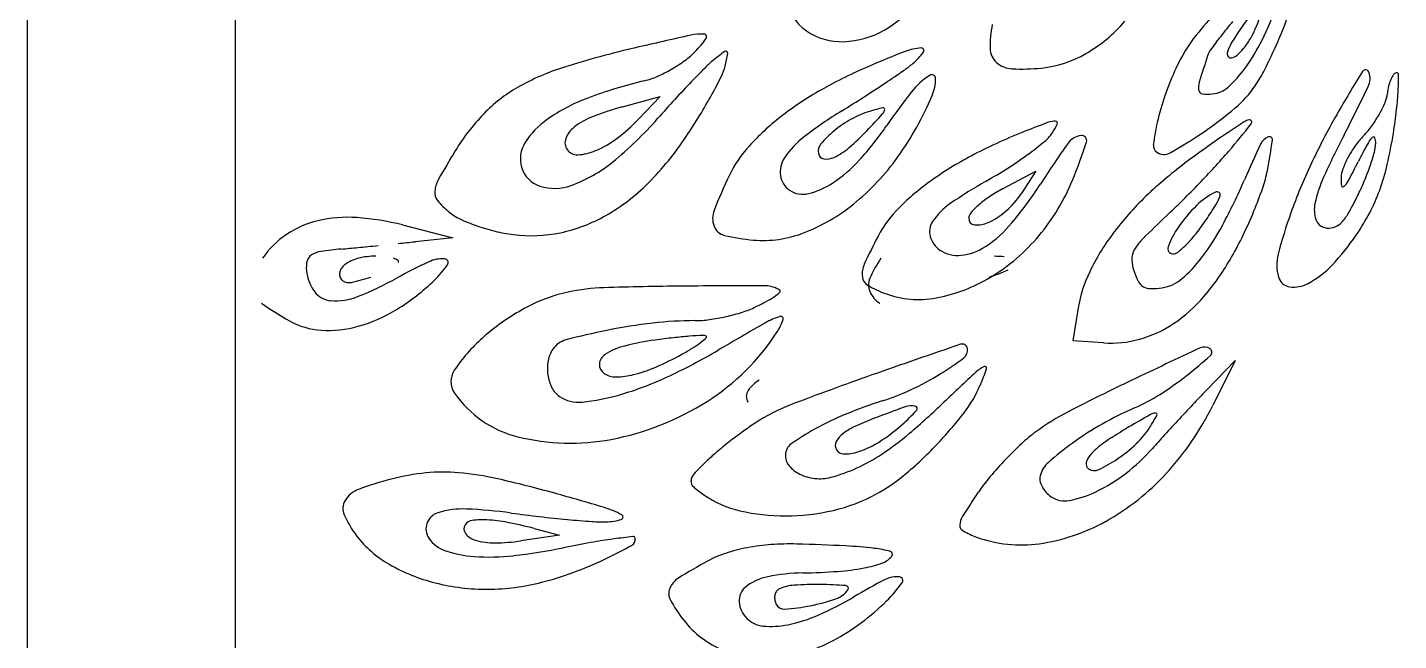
# Model space of a CAD drawing. Header units: millimetres. Extents: x 56222 to 3066687, y -650199 to -121287.
# Drawn here: x 141910.01 to 141916.6, y -185271.6 to -185268.66 of the extents above; entities that cross this region are included whole.
import ezdxf

# ---------------------------------------------------------------- set-up
doc = ezdxf.new("R2010")
doc.units = ezdxf.units.MM
doc.header["$MEASUREMENT"] = 0
doc.layers.add('$TD_AUDIT_GENERATED_(A0BDF17)', color=32, linetype='Continuous', lineweight=30)
doc.layers.add('FURNITURE', color=32, linetype='Continuous', lineweight=9)

msp = doc.modelspace()

# ---------------------------------------------------------------- linework, layer by layer
at = {"layer": '$TD_AUDIT_GENERATED_(A0BDF17)', "linetype": 'Continuous', "lineweight": 25, "ltscale": 2}
for p, q in [((141912.8698, -185269.0404, 0.5173), (141913.0509, -185268.9917, 0.5173)), ((141913.0509, -185268.9917, 0.5173), (141912.9465, -185269.1001, 0.5173)), ((141914.6967, -185269.4349, 0.5173), (141914.8568, -185269.3501, 0.5173)), ((141914.8568, -185269.3501, 0.5173), (141914.7854, -185269.4583, 0.5173)), ((141911.8129, -185269.6079, 0.5173), (141912.0534, -185269.6691, 0.5173)), ((141912.0534, -185269.6691, 0.5173), (141911.8732, -185269.6886, 0.5173)), ((141915.0362, -185270.164, 0.5173), (141915.0608, -185270.0067, 0.5173)), ((141915.1824, -185270.1743, 0.5173), (141915.0362, -185270.164, 0.5173)), ((141915.6797, -185270.3981, 0.5173), (141915.8146, -185270.2592, 0.5173)), ((141915.8146, -185270.2592, 0.5173), (141915.7068, -185270.4758, 0.5173)), ((141912.5675, -185271.0979, 0.5173), (141912.3812, -185271.1254, 0.5173)), ((141912.4447, -185271.0661, 0.5173), (141912.5675, -185271.0979, 0.5173))]:
    msp.add_line(p, q, dxfattribs=at)
for centre, radius, start, end in [((141919.068, -185271.4783, 0.5173), 4.4243, 137.21494, 141.04126), ((141913.8746, -185268.4979, 0.5173), 0.2147, 182.8958, 235.73015), ((141913.8281, -185268.1558, 0.5173), 0.5968, 300.39105, 323.45782), ((141921.1669, -185272.3005, 0.5173), 6.4483, 144.4514, 145.73023), ((141912.437, -185267.1955, 0.5173), 3.7728, 337.04017, 338.92584), ((141914.3774, -185267.9492, 0.5173), 1.746, 333.79721, 339.86365), ((141914.2258, -185267.9269, 0.5173), 1.9641, 338.10953, 341.40358), ((141913.9235, -185268.4263, 0.5173), 0.3015, 235.73024, 271.93871), ((141913.9196, -185268.3118, 0.5173), 0.416, 271.93879, 300.39102), ((141915.1459, -185268.7468, 0.5173), 0.5092, 168.40667, 181.62023), ((141914.7247, -185268.1446, 0.5173), 0.7407, 300.15806, 319.1058), ((141917.5265, -185270.0852, 0.5173), 2.2558, 139.85382, 142.22876), ((141916.9676, -185269.4392, 0.5173), 1.3668, 145.73018, 149.00796), ((141915.5322, -185268.5067, 0.5173), 0.4113, 329.32418, 337.04015), ((141913.6643, -185267.7013, 0.5173), 2.5693, 335.41631, 338.10955), ((141920.6979, -185302.3484, 0.5173), 34.4775, 102.56319, 103.01697), ((141913.2485, -185268.921, 0.5173), 0.2301, 86.65574, 102.56318), ((141912.8644, -185268.426, 0.5173), 0.4976, 315.68096, 324.96375), ((141913.2612, -185268.7043, 0.5173), 0.013, 324.9639, 86.65586), ((141916.1938, -185269.1543, 0.5173), 0.7281, 141.04122, 155.5689), ((141917.5327, -185270.09, 0.5173), 2.2636, 142.22883, 144.20297), ((141915.9542, -185268.8304, 0.5173), 0.1846, 149.00788, 163.35248), ((141915.5843, -185268.5377, 0.5173), 0.3507, 320.62805, 329.32413), ((141915.1222, -185268.3157, 0.5173), 0.9159, 323.96562, 333.79727), ((141913.9846, -185273.309, 0.5173), 4.6722, 103.01702, 107.35814), ((141912.932, -185268.492, 0.5173), 0.4032, 306.18263, 315.68096), ((141914.9111, -185270.853, 0.5173), 2.5929, 126.73656, 128.0901), ((141913.3661, -185268.783, 0.5173), 0.00981, 57.39709, 126.73676), ((141910.8107, -185268.2596, 0.5173), 2.6183, 347.07953, 348.42344), ((141913.3661, -185268.783, 0.5173), 0.00988, 348.42334, 57.39695), ((141916.2951, -185274.0854, 0.5173), 5.6988, 111.26437, 113.12347), ((141914.3203, -185269.0108, 0.5173), 0.2534, 93.4472, 111.26436), ((141914.0706, -185268.6004, 0.5173), 0.3028, 310.119, 324.12936), ((141914.3058, -185268.7704, 0.5173), 0.0126, 324.12938, 93.44728), ((141914.7286, -185268.7586, 0.5173), 0.0918, 181.62018, 228.53509), ((141914.8306, -185268.3268, 0.5173), 0.53, 275.80889, 300.15809), ((141922.0871, -185270.8535, 0.5173), 6.7279, 162.19497, 163.3191), ((141915.7845, -185268.8293, 0.5173), 0.1082, 144.20294, 162.19504), ((141915.8008, -185268.7846, 0.5173), 0.0245, 163.35255, 213.85349), ((141915.7943, -185268.7889, 0.5173), 0.0168, 213.85351, 280.73016), ((141915.787, -185268.75, 0.5173), 0.0564, 280.73025, 311.17652), ((141915.6443, -185268.5869, 0.5173), 0.273, 311.17661, 320.62803), ((141913.8791, -185267.7996, 0.5173), 2.333, 332.68335, 335.41623), ((141912.9303, -185269.9362, 0.5173), 1.1385, 107.35813, 119.75331), ((141912.7492, -185268.244, 0.5173), 0.7112, 293.86854, 300.03895), ((141912.744, -185268.2351, 0.5173), 0.7215, 300.03896, 306.18257), ((141916.7533, -185272.3281, 0.5173), 4.9229, 135.00144, 136.17095), ((141913.5807, -185269.1557, 0.5173), 0.4363, 128.09001, 135.00146), ((141913.1487, -185268.7959, 0.5173), 0.2196, 333.47581, 347.07947), ((141914.9862, -185271.02, 0.5173), 2.3656, 113.12348, 119.43473), ((141910.7855, -185263.9009, 0.5173), 6.0379, 303.68193, 304.67658), ((141913.8814, -185268.3758, 0.5173), 0.5965, 304.6766, 310.11891), ((141914.7486, -185268.736, 0.5173), 0.122, 228.53501, 267.26929), ((141914.788, -185267.9089, 0.5173), 0.95, 267.26924, 275.809), ((141917.0027, -185269.5218, 0.5173), 1.6166, 155.56883, 160.68266), ((141915.3935, -185268.5131, 0.5173), 0.5804, 311.83786, 323.96567), ((141915.3607, -185268.5648, 0.5173), 0.6654, 325.7302, 332.68331), ((141921.9365, -185272.29, 0.5173), 6.4849, 148.18453, 150.31427), ((141916.441, -185268.8806, 0.5173), 0.0177, 19.86177, 148.18448), ((141913.5363, -185271.2415, 0.5173), 2.393, 103.53817, 110.38184), ((141912.8925, -185268.5678, 0.5173), 0.3571, 283.53808, 293.86861), ((141917.0368, -185272.6002, 0.5173), 5.3158, 136.171, 137.44547), ((141911.2287, -185267.8377, 0.5173), 2.3654, 331.09646, 333.47576), ((141910.48, -185263.4424, 0.5173), 6.5888, 302.61413, 303.68189), ((141914.5534, -185269.2024, 0.5173), 0.3758, 123.57419, 141.61298), ((141914.3559, -185268.9049, 0.5173), 0.0188, 359.70091, 123.57413), ((141914.1624, -185268.9039, 0.5173), 0.2123, 337.04012, 359.70095), ((141915.7314, -185268.949, 0.5173), 0.093, 163.319, 187.37471), ((141916.3742, -185268.9047, 0.5173), 0.0887, 334.37932, 19.86184), ((141916.74, -185268.9851, 0.5173), 0.1929, 156.69511, 166.55009), ((141916.6852, -185268.9614, 0.5173), 0.1331, 145.33083, 156.69494), ((141916.5929, -185268.8976, 0.5173), 0.0209, 100.73012, 145.33087), ((141916.5907, -185268.8863, 0.5173), 0.0094, 0.06758, 100.73014), ((141915.1024, -185268.8881, 0.5173), 1.4978, 357.25977, 0.06758), ((141912.7271, -185269.5807, 0.5173), 0.729, 119.75331, 136.02518), ((141913.0023, -185269.8043, 0.5173), 0.8598, 110.38189, 125.07072), ((141917.7303, -185273.2369, 0.5173), 6.2572, 137.44552, 138.57332), ((141911.0218, -185267.7234, 0.5173), 2.6018, 328.54338, 331.09637), ((141914.5979, -185270.332, 0.5173), 1.5756, 119.43473, 127.99303), ((141909.9752, -185262.6536, 0.5173), 7.5253, 301.64757, 302.61403), ((141916.5505, -185270.7846, 0.5173), 2.9236, 141.61299, 145.59098), ((141912.9366, -185268.3846, 0.5173), 1.5436, 324.52495, 337.0401), ((141916.5965, -185269.3794, 0.5173), 1.1862, 160.6826, 167.13217), ((141915.6585, -185268.9584, 0.5173), 0.0194, 187.37472, 262.64767), ((141915.6842, -185268.7589, 0.5173), 0.2206, 262.64767, 275.42033), ((141915.6926, -185268.8472, 0.5173), 0.1319, 275.42038, 311.8378), ((141915.4721, -185268.6407, 0.5173), 0.5306, 310.29951, 325.73019), ((141908.8149, -185265.2796, 0.5173), 8.4723, 332.61862, 334.3794), ((141916.3905, -185268.9596, 0.5173), 0.1566, 337.44417, 353.88524), ((141916.8306, -185269.0067, 0.5173), 0.286, 166.55006, 173.88508), ((141915.2309, -185268.8942, 0.5173), 1.369, 353.30428, 357.25982), ((141913.2248, -185270.3612, 0.5173), 1.3678, 105.04423, 111.25151), ((141915.0648, -185270.9112, 0.5173), 2.1748, 121.64755, 127.36998), ((141914.1913, -185269.4989, 0.5173), 0.4565, 106.97569, 119.08727), ((141914.4088, -185270.2114, 0.5173), 1.2014, 103.85951, 106.97575), ((141914.0914, -185269.0474, 0.5173), 0.0391, 317.40949, 351.50184), ((141914.1228, -185269.0521, 0.5173), 0.00733, 351.50186, 103.85955), ((141914.6586, -185267.6814, 0.5173), 1.7884, 304.056, 310.29947), ((141916.0641, -185268.824, 0.5173), 0.5101, 330.62182, 337.44419), ((141913.7106, -185268.7157, 0.5173), 2.8999, 351.04789, 353.30435), ((141912.9346, -185269.781, 0.5173), 1.0174, 136.02521, 148.69916), ((141912.7352, -185269.4239, 0.5173), 0.395, 125.07077, 147.85074), ((141912.8626, -185269.43, 0.5173), 0.3686, 111.25147, 127.71671), ((141911.6348, -185267.858, 0.5173), 1.8722, 309.38782, 318.57338), ((141912.3206, -185268.4971, 0.5173), 0.8691, 306.99092, 316.07099), ((141910.6045, -185267.4681, 0.5173), 3.091, 326.29971, 328.54334), ((141914.3679, -185270.0376, 0.5173), 1.202, 127.99301, 137.76358), ((141914.2454, -185269.596, 0.5173), 0.5676, 119.0872, 129.37313), ((141912.9021, -185268.2856, 0.5173), 1.4985, 317.63844, 325.59088), ((141907.9873, -185263.4362, 0.5173), 8.3304, 316.64249, 317.40956), ((141916.9097, -185274.4799, 0.5173), 5.7232, 110.36592, 111.53337), ((141914.945, -185269.1874, 0.5173), 0.0777, 85.08607, 110.36576), ((141914.6785, -185268.9924, 0.5173), 0.3101, 325.73018, 334.97682), ((141914.9509, -185269.1195, 0.5173), 0.0096, 334.97691, 85.08615), ((141916.4988, -185269.3571, 0.5173), 1.086, 167.13215, 172.82985), ((141919.1511, -185274.1934, 0.5173), 6.0547, 122.94739, 123.82905), ((141912.82, -185266.6975, 0.5173), 3.9136, 319.23419, 321.71958), ((141915.8913, -185269.1636, 0.5173), 0.0609, 99.54698, 122.94742), ((141915.8831, -185269.1149, 0.5173), 0.0115, 321.71964, 99.54709), ((141919.3297, -185270.804, 0.5173), 3.4843, 150.31429, 154.75828), ((141916.0808, -185268.8461, 0.5173), 0.4841, 316.51271, 324.04599), ((141916.0029, -185268.7896, 0.5173), 0.5803, 324.04595, 330.62193), ((141912.6513, -185269.2132, 0.5173), 0.058, 159.22854, 214.73654), ((141912.713, -185269.2366, 0.5173), 0.1241, 127.71675, 159.2285), ((141912.5477, -185268.7986, 0.5173), 0.4917, 293.08141, 306.99084), ((141911.9332, -185268.3543, 0.5173), 1.4939, 315.2216, 326.2997), ((141914.0008, -185269.5181, 0.5173), 0.4218, 127.37, 146.66118), ((141914.1856, -185269.5232, 0.5173), 0.4734, 129.37305, 139.93823), ((141913.2454, -185268.4012, 0.5173), 1.0986, 310.49915, 316.64254), ((141915.8092, -185271.6908, 0.5173), 2.7248, 111.53335, 117.25165), ((141914.7744, -185269.0577, 0.5173), 0.1941, 309.27682, 325.7302), ((141915.0847, -185269.2675, 0.5173), 0.09, 96.95766, 144.63511), ((141915.0768, -185269.2021, 0.5173), 0.0241, 341.97349, 96.95768), ((141914.3372, -185267.2059, 0.5173), 2.3624, 299.52747, 304.05599), ((141918.0457, -185272.5439, 0.5173), 4.0691, 123.8291, 125.38935), ((141915.9992, -185269.2485, 0.5173), 0.0687, 112.08592, 154.79674), ((141913.2957, -185268.8297, 0.5173), 2.7232, 349.07092, 352.17433), ((141915.9789, -185269.1985, 0.5173), 0.0147, 352.1743, 112.08588), ((141920.2225, -185271.188, 0.5173), 4.3746, 152.61861, 155.56666), ((141916.7649, -185269.495, 0.5173), 0.4588, 136.51268, 144.49465), ((141916.5831, -185269.2918, 0.5173), 0.151, 136.33216, 151.54062), ((141916.4791, -185269.1926, 0.5173), 0.00721, 22.93287, 136.33203), ((141916.4304, -185269.2131, 0.5173), 0.06, 357.80309, 22.93289), ((141914.4592, -185268.8337, 0.5173), 2.1419, 346.94757, 351.04791), ((141915.957, -185271.6186, 0.5173), 4.5546, 148.69917, 150.67995), ((141912.5231, -185269.2906, 0.5173), 0.1445, 147.85076, 196.04006), ((141912.6514, -185269.213, 0.5173), 0.0582, 214.73661, 273.60006), ((141912.6388, -185269.0124, 0.5173), 0.2592, 273.60015, 293.08133), ((141913.9179, -185269.629, 0.5173), 0.5942, 137.76361, 154.31388), ((141913.8661, -185269.2545, 0.5173), 0.056, 139.93819, 190.73018), ((141913.8422, -185269.2591, 0.5173), 0.0316, 190.73026, 261.38011), ((141913.7498, -185268.9918, 0.5173), 0.3219, 295.17362, 310.49912), ((141915.3366, -185270.7733, 0.5173), 1.6928, 117.25155, 125.42007), ((141913.6626, -185267.6775, 0.5173), 1.9667, 302.58449, 305.99472), ((141913.7973, -185267.863, 0.5173), 1.7375, 305.99468, 309.27681), ((141919.3128, -185272.2683, 0.5173), 5.2747, 144.6352, 147.20905), ((141912.5295, -185268.3732, 0.5173), 2.7029, 337.83463, 341.97346), ((141915.4603, -185269.2264, 0.5173), 0.0392, 172.82985, 235.73024), ((141915.4719, -185269.2093, 0.5173), 0.0599, 235.73022, 299.52742), ((141919.5286, -185274.6314, 0.5173), 6.6297, 125.38942, 126.47185), ((141912.9703, -185266.827, 0.5173), 3.7152, 315.97491, 319.23413), ((141921.7738, -185271.9662, 0.5173), 6.4508, 154.79671, 156.46857), ((141916.8046, -185269.5233, 0.5173), 0.5077, 144.49468, 151.8938), ((141919.4373, -185270.8389, 0.5173), 3.3975, 151.54064, 153.12656), ((141915.4564, -185268.9764, 0.5173), 1.0654, 340.93255, 344.62757), ((141916.2993, -185269.2081, 0.5173), 0.1912, 344.62759, 357.803), ((141912.513, -185269.2935, 0.5173), 0.1339, 196.04007, 252.50977), ((141912.3964, -185268.7855, 0.5173), 0.672, 289.65963, 309.38788), ((141913.7513, -185269.3539, 0.5173), 0.1232, 146.66111, 188.05259), ((141913.8503, -185269.2056, 0.5173), 0.0857, 261.38012, 295.17362), ((141913.4939, -185268.8253, 0.5173), 0.6976, 303.55136, 317.63843), ((141913.2566, -185268.6127, 0.5173), 1.1506, 308.9259, 324.52495), ((141913.5008, -185267.4243, 0.5173), 2.2672, 299.5192, 302.58457), ((141916.8283, -185270.9784, 0.5173), 2.087, 126.47182, 133.73312), ((141918.5348, -185270.4293, 0.5173), 2.6055, 154.75831, 160.28422), ((141916.7421, -185269.49, 0.5173), 0.4368, 151.89371, 159.68179), ((141912.0005, -185267.0704, 0.5173), 4.9396, 331.92755, 333.12663), ((141915.3078, -185268.925, 0.5173), 1.2226, 337.2573, 340.93262), ((141915.5208, -185269.0798, 0.5173), 1.0522, 339.96901, 346.94754), ((141912.1161, -185269.4615, 0.5173), 0.1494, 150.68001, 174.12105), ((141915.4745, -185270.3776, 0.5173), 2.3214, 154.31392, 158.79182), ((141913.7303, -185269.3569, 0.5173), 0.1019, 188.05256, 235.73022), ((141915.0785, -185270.4104, 0.5173), 1.2475, 125.42006, 134.89459), ((141915.7662, -185271.4252, 0.5173), 2.3305, 119.51928, 124.53552), ((141914.1069, -185269.0158, 0.5173), 0.9995, 319.90675, 337.83461), ((141913.0544, -185268.1692, 0.5173), 3.0595, 331.96231, 336.46862), ((141915.3719, -185269.2306, 0.5173), 0.6087, 340.88303, 349.071), ((141916.7884, -185269.6278, 0.5173), 0.6027, 155.56667, 168.28701), ((141916.4952, -185269.3894, 0.5173), 0.1716, 177.52876, 190.09989), ((141916.4672, -185269.3882, 0.5173), 0.1436, 159.68178, 177.52877), ((141916.261, -185269.3426, 0.5173), 0.111, 313.52498, 331.92746), ((141915.3268, -185268.933, 0.5173), 1.202, 333.5348, 337.25733), ((141912.0273, -185269.4523, 0.5173), 0.0602, 174.1211, 219.15365), ((141912.5434, -185269.197, 0.5173), 0.2351, 252.50978, 289.65972), ((141912.3253, -185268.7433, 0.5173), 0.9415, 299.56682, 315.22154), ((141913.7364, -185269.3479, 0.5173), 0.1128, 235.73015, 283.65679), ((141913.6762, -185269.1002, 0.5173), 0.3677, 283.65682, 303.55136), ((141915.0364, -185270.0764, 0.5173), 0.7259, 117.9053, 123.55581), ((141914.4463, -185269.2344, 0.5173), 0.4063, 311.38217, 326.558), ((141913.2931, -185268.3903, 0.5173), 1.886, 320.1699, 327.20911), ((141912.3136, -185266.1924, 0.5173), 4.6284, 313.21083, 315.97487), ((141915.863, -185269.7502, 0.5173), 0.3321, 115.57582, 134.81169), ((141915.7271, -185269.4662, 0.5173), 0.0172, 54.14791, 115.57578), ((141915.7292, -185269.4633, 0.5173), 0.0137, 341.51144, 54.14775), ((141914.0247, -185268.7637, 0.5173), 2.0345, 337.54985, 340.88309), ((141916.3328, -185269.4183, 0.5173), 0.00673, 190.09991, 313.5249), ((141915.6741, -185269.1357, 0.5173), 0.8891, 332.28895, 339.96898), ((141912.2885, -185269.2397, 0.5173), 0.397, 219.15365, 230.33899), ((141913.4186, -185268.8132, 0.5173), 0.8929, 291.07536, 308.926), ((141914.5926, -185269.9227, 0.5173), 0.5589, 134.89464, 152.1611), ((141914.6276, -185269.7707, 0.5173), 0.3221, 124.53557, 146.13106), ((141914.8459, -185269.8155, 0.5173), 0.4023, 130.84141, 138.43742), ((141914.921, -185269.9024, 0.5173), 0.5171, 123.55583, 130.8414), ((141916.3858, -185270.5159, 0.5173), 1.447, 133.73311, 143.28795), ((141916.1576, -185270.0467, 0.5173), 0.7501, 134.8117, 145.27351), ((141913.9877, -185268.4501, 0.5173), 2.033, 326.10159, 328.55307), ((141915.5422, -185269.4008, 0.5173), 0.2108, 328.5531, 341.5115), ((141916.3417, -185269.5352, 0.5173), 0.1466, 168.28702, 198.33692), ((141914.9657, -185268.7532, 0.5173), 1.6055, 330.01115, 333.53479), ((141911.5125, -185270.0398, 0.5173), 0.4642, 103.36185, 123.8347), ((141911.5502, -185270.1982, 0.5173), 0.627, 86.1259, 103.36182), ((141911.5094, -185270.8008, 0.5173), 1.2309, 75.7217, 86.12588), ((141912.1927, -185269.3553, 0.5173), 0.2468, 230.33907, 244.84095), ((141912.4452, -185268.8176, 0.5173), 0.8408, 244.84089, 250.66158), ((141912.4127, -185268.8974, 0.5173), 0.7644, 281.99005, 299.56686), ((141913.4099, -185269.5765, 0.5173), 0.1069, 158.79181, 200.65973), ((141914.4322, -185269.6396, 0.5173), 0.0868, 146.13106, 195.99437), ((141914.5774, -185269.5775, 0.5173), 0.0434, 138.43744, 177.44759), ((141914.5647, -185269.5769, 0.5173), 0.0308, 177.44769, 263.91405), ((141914.5747, -185269.4834, 0.5173), 0.1247, 263.91412, 295.00096), ((141914.2951, -185269.226, 0.5173), 0.5812, 303.25133, 320.17), ((141914.4723, -185269.2639, 0.5173), 0.367, 295.00088, 311.38221), ((141918.823, -185273.1215, 0.5173), 4.8786, 133.21083, 135.01698), ((141914.8605, -185269.0367, 0.5173), 0.9814, 321.5396, 326.10158), ((141913.8382, -185268.6866, 0.5173), 2.2363, 334.27184, 337.54986), ((141918.1354, -185270.2861, 0.5173), 2.1812, 160.28422, 165.72996), ((141916.2595, -185269.5625, 0.5173), 0.06, 198.33685, 256.72387), ((141916.1766, -185269.452, 0.5173), 0.2074, 314.08722, 330.01108), ((141915.4881, -185269.038, 0.5173), 1.0992, 325.73837, 332.28893), ((141911.4904, -185270.0068, 0.5173), 0.4244, 123.83471, 145.73024), ((141912.4839, -185268.7075, 0.5173), 0.9575, 250.66162, 256.28808), ((141912.4503, -185268.845, 0.5173), 0.816, 256.28801, 262.63155), ((141912.4319, -185268.9877, 0.5173), 0.6721, 262.63157, 281.9901), ((141913.3763, -185269.5892, 0.5173), 0.0709, 200.65977, 256.78597), ((141913.5827, -185268.71, 0.5173), 0.9741, 256.78598, 265.06757), ((141913.5454, -185269.1423, 0.5173), 0.5401, 265.06758, 291.07536), ((141916.5001, -185270.9301, 0.5173), 2.7161, 152.1611, 155.32179), ((141914.4619, -185269.6311, 0.5173), 0.1177, 195.99435, 235.73024), ((141914.1489, -185269.0511, 0.5173), 0.9447, 301.20396, 319.90676), ((141916.131, -185270.3259, 0.5173), 1.1291, 143.28793, 154.10078), ((141915.8958, -185269.8653, 0.5173), 0.4315, 145.27351, 159.33342), ((141915.1142, -185269.2381, 0.5173), 0.6574, 315.3803, 321.53949), ((141914.7271, -185269.06, 0.5173), 1.1644, 322.69323, 331.9623), ((141914.3365, -185268.9268, 0.5173), 1.6831, 330.21547, 334.27181), ((141916.2651, -185269.539, 0.5173), 0.0841, 256.72376, 284.58002), ((141915.4387, -185269.0043, 0.5173), 1.159, 316.60431, 325.73838), ((141916.2667, -185269.545, 0.5173), 0.0779, 284.5799, 314.08719), ((141911.663, -185271.3492, 0.5173), 1.6319, 95.11384, 98.57103), ((141910.3079, -185256.2064, 0.5173), 13.5714, 275.1139, 275.45401), ((141908.8893, -185241.349, 0.5173), 28.4963, 275.45408, 275.64934), ((141910.3199, -185255.3207, 0.5173), 14.4516, 275.84457, 276.17024), ((141914.4812, -185269.6028, 0.5173), 0.1519, 235.73016, 276.40774), ((141914.4686, -185269.4905, 0.5173), 0.2649, 276.40775, 303.25138), ((141915.4068, -185269.7725, 0.5173), 0.0888, 149.98198, 181.451), ((141915.5613, -185269.8618, 0.5173), 0.2674, 135.01699, 149.98197), ((141915.5155, -185269.7218, 0.5173), 0.025, 159.3335, 267.44765), ((141915.1942, -185269.3171, 0.5173), 0.5451, 309.39739, 315.38023), ((141911.4924, -185269.8144, 0.5173), 0.1426, 166.24183, 185.42036), ((141911.3989, -185269.7915, 0.5173), 0.0463, 121.93031, 166.24177), ((141911.4376, -185269.8537, 0.5173), 0.1196, 98.57108, 121.93025), ((141911.6471, -185269.9538, 0.5173), 0.1916, 104.02427, 126.27947), ((141911.6789, -185270.081, 0.5173), 0.3227, 88.964, 104.02437), ((141911.7466, -185269.8464, 0.5173), 0.0812, 57.59675, 74.25145), ((141913.0932, -185272.2477, 0.5173), 2.7198, 115.11638, 118.7012), ((141911.7859, -185269.7844, 0.5173), 0.00774, 325.73028, 57.59687), ((141912.0043, -185269.9249, 0.5173), 0.1545, 86.14787, 115.11628), ((141912.0134, -185269.7888, 0.5173), 0.0181, 325.79294, 86.14787), ((141914.1338, -185269.8428, 0.5173), 0.112, 155.32178, 187.2463), ((141914.6021, -185270.1018, 0.5173), 0.5932, 145.73025, 156.35261), ((141914.6469, -185270.3168, 0.5173), 0.5585, 84.10326, 88.96396), ((141915.504, -185269.77, 0.5173), 0.1861, 181.45086, 199.55524), ((141915.5161, -185269.709, 0.5173), 0.0379, 267.44767, 309.39736), ((141915.1298, -185269.3669, 0.5173), 0.6581, 310.34028, 322.69319), ((141914.7165, -185269.1442, 0.5173), 1.2453, 319.69055, 330.21549), ((141916.2253, -185269.8003, 0.5173), 0.2103, 165.72998, 196.04002), ((141911.5496, -185269.809, 0.5173), 0.2, 185.42041, 216.50298), ((141911.5458, -185269.8452, 0.5173), 0.0369, 170.67325, 235.73019), ((141911.5704, -185269.8492, 0.5173), 0.0618, 126.2795, 170.67328), ((141911.3602, -185268.9358, 0.5173), 0.9703, 282.31056, 288.01329), ((141910.9433, -185268.3211, 0.5173), 1.7568, 291.82342, 298.70121), ((141911.6409, -185269.5356, 0.5173), 0.4686, 313.75865, 325.79298), ((141914.0782, -185269.8498, 0.5173), 0.056, 187.24622, 239.60963), ((141914.2373, -185269.1971, 0.5173), 0.774, 280.38326, 301.20392), ((141914.3589, -185269.0172, 0.5173), 0.8847, 288.01323, 294.31899), ((141915.6696, -185270.1019, 0.5173), 0.6162, 154.1007, 171.11601), ((141915.645, -185269.7199, 0.5173), 0.3357, 199.55527, 208.59826), ((141916.0858, -185269.8404, 0.5173), 0.0652, 196.04001, 261.76169), ((141915.947, -185269.485, 0.5173), 0.4593, 298.37288, 316.60435), ((141911.4761, -185269.8634, 0.5173), 0.1086, 216.50298, 265.52546), ((141911.5555, -185269.8308, 0.5173), 0.0542, 235.73021, 282.31062), ((141911.2114, -185269.0871, 0.5173), 1.0895, 301.82711, 313.75859), ((141912.8101, -185270.8658, 0.5173), 0.9569, 91.77763, 102.17128), ((141913.297, -185286.5541, 0.5173), 16.6528, 90.48084, 91.77755), ((141913.4856, -185309.0321, 0.5173), 39.1316, 89.89577, 90.48087), ((141913.5566, -185270.023, 0.5173), 0.1224, 55.73019, 89.89583), ((141913.6222, -185269.9267, 0.5173), 0.00593, 311.2692, 55.7302), ((141914.3123, -185269.4507, 0.5173), 0.5187, 239.60967, 249.81944), ((141914.1312, -185269.8956, 0.5173), 0.0791, 156.35266, 203.2344), ((141914.1801, -185269.8746, 0.5173), 0.1323, 203.23441, 235.9322), ((141915.4042, -185269.8512, 0.5173), 0.0615, 208.59823, 240.35596), ((141915.4071, -185269.8461, 0.5173), 0.0673, 240.3558, 270.25183), ((141915.4055, -185269.4855, 0.5173), 0.428, 270.25185, 277.87487), ((141915.4396, -185269.7316, 0.5173), 0.1795, 277.8749, 310.34025), ((141916.0971, -185269.7628, 0.5173), 0.1436, 261.76172, 298.37284), ((141912.2933, -185268.2695, 0.5173), 2.07, 235.93225, 240.32767), ((141911.49, -185269.6862, 0.5173), 0.2863, 265.52538, 291.82339), ((141912.7718, -185270.6882, 0.5173), 0.7752, 102.17137, 118.8557), ((141913.0635, -185269.0645, 0.5173), 1.038, 295.46174, 298.63045), ((141913.3467, -185269.5834, 0.5173), 0.4468, 298.63053, 304.57993), ((141913.4412, -185269.7205, 0.5173), 0.2803, 304.57986, 311.26919), ((141914.2933, -185269.5025, 0.5173), 0.4635, 249.81947, 280.38327), ((141915.1189, -185269.4856, 0.5173), 0.7176, 303.78741, 319.69052), ((141911.4059, -185269.4004, 0.5173), 0.7208, 285.5661, 301.82703), ((141912.9334, -185270.9815, 0.5173), 1.1101, 118.85575, 131.60327), ((141913.1516, -185269.0929, 0.5173), 0.9792, 277.96318, 282.73569), ((141913.1525, -185269.0966, 0.5173), 0.9754, 282.73562, 287.51294), ((141913.2974, -185269.5557, 0.5173), 0.4939, 287.51292, 295.46169), ((141913.7285, -185270.3779, 0.5173), 0.3458, 107.17137, 119.81128), ((141913.63, -185270.059, 0.5173), 0.0121, 341.6018, 107.17148), ((141911.443, -185269.7619, 0.5173), 0.3524, 240.32773, 266.53504), ((141911.4543, -185269.5744, 0.5173), 0.5401, 266.53502, 285.56607), ((141913.4479, -185273.3645, 0.5173), 3.3151, 101.36434, 104.86026), ((141913.3224, -185272.7399, 0.5173), 2.678, 96.57964, 101.36429), ((141913.2248, -185271.894, 0.5173), 1.8264, 90.20557, 96.57958), ((141913.2164, -185269.556, 0.5173), 0.5116, 270.20558, 277.96322), ((141912.6816, -185269.5184, 0.5173), 1.1098, 302.38044, 327.05251), ((141926.8051, -185293.2005, 0.5173), 26.6492, 119.81126, 120.37712), ((141913.3954, -185269.981, 0.5173), 0.2593, 327.05248, 341.60184), ((141915.2035, -185269.612, 0.5173), 0.5655, 285.60574, 303.78733), ((141912.7396, -185270.7632, 0.5173), 0.8182, 131.6033, 146.00749), ((141912.6261, -185270.2672, 0.5173), 0.1106, 104.86018, 145.73024), ((141912.9538, -185270.4882, 0.5173), 0.308, 104.08984, 123.12544), ((141913.214, -185271.5247, 0.5173), 1.3767, 97.82615, 104.08977), ((141913.5256, -185273.7917, 0.5173), 3.6649, 96.43726, 97.82609), ((141913.3544, -185272.2742, 0.5173), 2.1378, 94.35769, 96.43724), ((141913.4556, -185273.603, 0.5173), 3.4705, 93.28166, 94.35767), ((141912.9197, -185269.7364, 0.5173), 0.5443, 301.62718, 306.66084), ((141912.9895, -185269.8302, 0.5173), 0.4272, 306.6607, 311.37938), ((141913.2583, -185270.1615, 0.5173), 0.0233, 55.7303, 93.28169), ((141913.2684, -185270.1467, 0.5173), 0.00544, 311.37949, 55.73034), ((141931.2071, -185319.0795, 0.5173), 51.6756, 108.87027, 109.36921), ((141914.5022, -185270.2057, 0.5173), 0.0258, 10.73024, 108.8702), ((141915.2181, -185269.6645, 0.5173), 0.511, 265.9896, 285.60569), ((141912.652, -185270.2849, 0.5173), 0.1419, 145.73023, 170.15535), ((141912.8178, -185270.2796, 0.5173), 0.0589, 123.12547, 176.35304), ((141912.4278, -185268.911, 0.5173), 1.5053, 293.58029, 298.86592), ((141911.8481, -185267.6835, 0.5173), 2.9283, 294.90531, 300.37717), ((141912.5679, -185269.1651, 0.5173), 1.2151, 298.86591, 301.6272), ((141913.5893, -185269.015, 0.5173), 1.5376, 301.65616, 306.76954), ((141914.482, -185270.2096, 0.5173), 0.0463, 306.76948, 10.73022), ((141931.7165, -185304.7203, 0.5173), 38.0786, 114.96166, 115.50963), ((141914.3013, -185268.691, 0.5173), 2.0807, 308.10362, 312.08733), ((141915.667, -185270.2417, 0.5173), 0.0475, 55.73023, 114.96164), ((141915.6819, -185270.2197, 0.5173), 0.0209, 312.08735, 55.73021), ((141912.1419, -185270.3601, 0.5173), 0.0973, 146.00748, 214.73664), ((141912.7254, -185270.2976, 0.5173), 0.2165, 170.15543, 187.9596), ((141912.8097, -185270.2791, 0.5173), 0.0508, 176.35292, 235.73018), ((141912.8359, -185270.2406, 0.5173), 0.0974, 235.73026, 271.19227), ((141912.7651, -185269.6839, 0.5173), 0.662, 283.81308, 293.58022), ((141931.8505, -185288.8663, 0.5173), 25.3537, 132.97105, 133.44821), ((141914.6753, -185270.4295, 0.5173), 0.1564, 115.33181, 132.97104), ((141913.69, -185269.9857, 0.5173), 0.9811, 336.50775, 341.41542), ((141914.6119, -185270.2957, 0.5173), 0.00839, 341.41538, 115.33176), ((141912.713, -185270.2994, 0.5173), 0.2039, 187.95966, 206.30385), ((141912.8298, -185269.9468, 0.5173), 0.3912, 271.1923, 283.81302), ((141912.4182, -185268.9115, 0.5173), 1.5744, 286.1985, 294.90533), ((141913.6097, -185270.4955, 0.5173), 0.1643, 120.53703, 145.73023), ((141919.1638, -185284.8218, 0.5173), 15.3626, 109.36924, 110.92399), ((141913.6666, -185269.1403, 0.5173), 1.3904, 295.15237, 301.65621), ((141914.0078, -185270.1238, 0.5173), 0.6345, 322.50698, 336.50775), ((141920.1634, -185280.5091, 0.5173), 11.2522, 115.50968, 117.23265), ((141914.5725, -185269.0369, 0.5173), 1.6412, 302.46453, 308.10359), ((141912.4923, -185270.1172, 0.5173), 0.5237, 214.73656, 256.13314), ((141912.6274, -185270.3417, 0.5173), 0.1084, 206.30384, 235.7302), ((141912.6586, -185270.2959, 0.5173), 0.1639, 235.73014, 275.87883), ((141912.5698, -185269.4334, 0.5173), 1.0309, 275.87876, 286.19854), ((141913.5166, -185270.4321, 0.5173), 0.0517, 145.73018, 212.65014), ((141914.7837, -185272.5557, 0.5173), 2.2051, 107.57168, 112.39207), ((141913.7758, -185269.3729, 0.5173), 1.1335, 287.57171, 295.15238), ((141914.9685, -185269.6593, 0.5173), 0.9035, 293.64827, 302.46449), ((141919.9843, -185274.5772, 0.5173), 5.9995, 135.84749, 136.68927), ((141912.569, -185269.3408, 0.5173), 1.3202, 280.71792, 302.38043), ((141913.993, -185271.2979, 0.5173), 0.8839, 110.92392, 123.37486), ((141914.4958, -185271.857, 0.5173), 1.4495, 112.39198, 118.99315), ((141916.3926, -185276.571, 0.5173), 6.4621, 109.56142, 111.00823), ((141913.5159, -185269.7888, 0.5173), 1.0452, 311.91707, 317.2169), ((141914.2588, -185270.5657, 0.5173), 0.0889, 78.50806, 109.56138), ((141911.443, -185267.3224, 0.5173), 4.3213, 310.49447, 313.44824), ((141914.274, -185270.4905, 0.5173), 0.0122, 317.21686, 78.50793), ((141913.0308, -185269.3743, 0.5173), 1.8659, 316.24363, 322.50702), ((141915.552, -185271.5488, 0.5173), 1.1748, 117.23271, 126.2963), ((141916.0027, -185272.0212, 0.5173), 1.6749, 113.64824, 119.58001), ((141919.9791, -185278.5445, 0.5173), 9.2367, 119.66489, 120.40629), ((141915.4316, -185270.5605, 0.5173), 0.0483, 89.04084, 119.66497), ((141915.4323, -185270.5193, 0.5173), 0.00713, 330.83267, 89.04093), ((141914.4321, -185269.8411, 0.5173), 1.424, 317.65444, 333.52927), ((141924.518, -185278.8512, 0.5173), 12.2301, 136.68926, 137.18338), ((141914.2733, -185271.7235, 0.5173), 1.3935, 123.37484, 126.30662), ((141914.1181, -185270.8601, 0.5173), 0.3128, 114.93955, 127.02508), ((141914.5851, -185271.8644, 0.5173), 1.4204, 111.00828, 114.93953), ((141913.6585, -185269.9477, 0.5173), 0.8317, 302.79978, 311.91714), ((141915.9722, -185271.9674, 0.5173), 1.6131, 119.58003, 125.68151), ((141916.3831, -185272.4169, 0.5173), 2.1318, 120.40637, 124.00196), ((141915.0512, -185270.3545, 0.5173), 0.419, 313.47404, 327.44559), ((141914.4536, -185269.973, 0.5173), 1.1279, 327.44555, 330.83263), ((141924.5183, -185278.8515, 0.5173), 12.2306, 137.18333, 137.67745), ((141912.6189, -185269.6043, 0.5173), 1.0519, 256.13307, 280.71791), ((141914.8804, -185272.5535, 0.5173), 2.4218, 128.20523, 130.11428), ((141914.9225, -185272.6069, 0.5173), 2.4898, 126.30669, 128.2052), ((141914.3769, -185271.6424, 0.5173), 1.2041, 118.99309, 125.32702), ((141913.9386, -185270.6675, 0.5173), 0.046, 147.64326, 190.73021), ((141914.0042, -185270.7091, 0.5173), 0.1236, 127.02515, 147.64327), ((141913.8535, -185270.2502, 0.5173), 0.4718, 288.86063, 302.79975), ((141913.3611, -185269.5686, 0.5173), 1.3675, 303.53222, 310.4945), ((141915.3257, -185271.2407, 0.5173), 0.7926, 126.29626, 132.75637), ((141915.4235, -185270.9942, 0.5173), 0.4158, 124.00196, 136.07537), ((141919.9131, -185274.6577, 0.5173), 6.002, 137.67743, 138.51899), ((141913.9947, -185271.5022, 0.5173), 1.0471, 130.11428, 133.68673), ((141913.7191, -185270.7143, 0.5173), 0.0665, 125.32697, 177.44768), ((141913.7294, -185270.7147, 0.5173), 0.0769, 177.44774, 219.07848), ((141913.931, -185270.669, 0.5173), 0.0382, 190.73023, 266.55508), ((141913.9408, -185270.5058, 0.5173), 0.2017, 266.55517, 288.86054), ((141913.6297, -185269.9739, 0.5173), 0.8813, 294.57122, 303.53229), ((141913.0055, -185269.3502, 0.5173), 1.9009, 309.97476, 316.24364), ((141915.9458, -185271.9114, 0.5173), 1.706, 132.7563, 136.39771), ((141915.8785, -185271.8369, 0.5173), 1.4524, 125.68152, 131.45091), ((141915.1991, -185270.7781, 0.5173), 0.1042, 136.07539, 163.47517), ((141914.8427, -185270.1347, 0.5173), 0.7219, 304.17792, 313.47399), ((141914.7236, -185270.0695, 0.5173), 0.925, 307.71341, 318.51894), ((141914.1314, -185271.6453, 0.5173), 1.245, 133.68676, 137.56256), ((141913.7915, -185270.6643, 0.5173), 0.1568, 219.07842, 243.51827), ((141913.677, -185270.0772, 0.5173), 0.7677, 284.63269, 294.57117), ((141915.9689, -185271.9334, 0.5173), 1.7379, 136.39779, 140.02339), ((141915.0047, -185270.8475, 0.5173), 0.1324, 131.45089, 164.86153), ((141915.126, -185270.7565, 0.5173), 0.028, 163.47506, 235.73022), ((141915.1377, -185270.7394, 0.5173), 0.0486, 235.73016, 295.4788), ((141914.8654, -185270.168, 0.5173), 0.6816, 295.47881, 304.17786), ((141912.1419, -185272.3183, 0.5173), 1.5381, 104.4467, 110.59604), ((141912.0381, -185271.9157, 0.5173), 1.1224, 95.80397, 104.44672), ((141912.0094, -185271.6333, 0.5173), 0.8385, 85.04949, 95.80403), ((141911.9639, -185272.1591, 0.5173), 1.3662, 77.06916, 85.04952), ((141910.8503, -185277.0093, 0.5173), 6.3427, 74.51454, 77.06914), ((141913.2336, -185270.8392, 0.5173), 0.0347, 176.27973, 228.21136), ((141913.251, -185270.8404, 0.5173), 0.0521, 137.56265, 176.27978), ((141913.8163, -185270.6146, 0.5173), 0.2124, 243.51829, 264.17301), ((141913.8166, -185270.6119, 0.5173), 0.2151, 264.17302, 284.63268), ((141913.69, -185270.1666, 0.5173), 0.8355, 298.38574, 309.97481), ((141915.3637, -185271.426, 0.5173), 0.9481, 140.02338, 145.73024), ((141914.9259, -185270.8262, 0.5173), 0.0508, 164.86145, 192.33421), ((141914.9827, -185270.8138, 0.5173), 0.1089, 192.33433, 207.87179), ((141914.8143, -185270.1869, 0.5173), 0.7766, 295.39405, 307.71337), ((141914.6308, -185270.0222, 0.5173), 1.1551, 299.08234, 317.65445), ((141911.6461, -185270.9989, 0.5173), 0.1287, 110.59606, 148.43405), ((141908.9486, -185283.8733, 0.5173), 13.4653, 73.47313, 74.51453), ((141913.5366, -185270.5002, 0.5173), 0.4894, 228.2114, 235.73026), ((141913.5518, -185270.478, 0.5173), 0.5163, 235.73018, 256.81901), ((141913.6977, -185270.1808, 0.5173), 0.8193, 283.08515, 298.38579), ((141918.3526, -185273.4626, 0.5173), 4.565, 145.73025, 147.45803), ((141915.0043, -185270.8024, 0.5173), 0.1334, 207.87166, 221.94709), ((141915.0071, -185270.7999, 0.5173), 0.1372, 221.9471, 235.73027), ((141914.9953, -185270.8173, 0.5173), 0.1161, 235.73014, 281.03929), ((141914.9127, -185270.3941, 0.5173), 0.5473, 281.03922, 295.39409), ((141911.5995, -185270.9703, 0.5173), 0.0741, 148.43401, 203.68878), ((141912.1034, -185271.3844, 0.5173), 0.4122, 87.68012, 107.0159), ((141912.03, -185273.1968, 0.5173), 2.2261, 82.13413, 87.6802), ((141912.6541, -185271.3852, 0.5173), 0.439, 61.0976, 73.47313), ((141913.65, -185270.0586, 0.5173), 0.947, 256.81905, 270.21077), ((141913.6497, -185269.9742, 0.5173), 1.0315, 270.21081, 283.08514), ((141911.9776, -185270.8045, 0.5173), 0.4869, 203.68873, 217.46573), ((141912.0039, -185271.0677, 0.5173), 0.079, 160.09337, 214.73657), ((141912.0068, -185271.0688, 0.5173), 0.0822, 107.0158, 160.09337), ((141912.1435, -185271.0684, 0.5173), 0.0357, 145.73025, 217.76866), ((141912.1539, -185271.0755, 0.5173), 0.0483, 97.36597, 145.73016), ((141912.1974, -185271.4119, 0.5173), 0.3875, 86.91901, 97.36596), ((141912.1796, -185271.7418, 0.5173), 0.718, 78.9922, 86.919), ((141911.9072, -185273.1424, 0.5173), 2.1448, 75.48706, 78.99214), ((141913.1755, -185264.9051, 0.5173), 6.1444, 262.13411, 263.41088), ((141913.1475, -185265.1477, 0.5173), 5.9001, 263.41079, 264.72698), ((141913.09, -185265.7706, 0.5173), 5.2746, 264.72697, 266.00281), ((141912.7723, -185270.3184, 0.5173), 0.7157, 266.00282, 271.56836), ((141912.7841, -185270.7529, 0.5173), 0.281, 271.56845, 286.50308), ((141912.8606, -185271.0111, 0.5173), 0.0117, 286.50301, 61.09761), ((141914.5757, -185271.0526, 0.5173), 0.0847, 147.45801, 177.70342), ((141914.7424, -185270.2228, 0.5173), 0.9255, 278.11577, 299.08234), ((141912.0107, -185270.7791, 0.5173), 0.5286, 217.46573, 240.27247), ((141912.0704, -185271.0216, 0.5173), 0.16, 214.73654, 251.35883), ((141912.1872, -185271.0345, 0.5173), 0.091, 217.76869, 253.90138), ((141913.5678, -185276.5979, 0.5173), 5.5313, 96.72049, 97.68993), ((141912.8974, -185271.1182, 0.5173), 0.0337, 298.64417, 10.73025), ((141912.9216, -185271.1137, 0.5173), 0.00916, 10.73016, 96.72035), ((141914.5223, -185271.0504, 0.5173), 0.0312, 177.70343, 240.86619), ((141914.7282, -185270.681, 0.5173), 0.4541, 240.86617, 249.81946), ((141914.7855, -185270.525, 0.5173), 0.6202, 249.81946, 278.11574), ((141912.1953, -185270.6515, 0.5173), 0.5506, 251.35879, 265.95837), ((141912.2545, -185270.8015, 0.5173), 0.3335, 253.90145, 270.50074), ((141912.2495, -185270.234, 0.5173), 0.9011, 270.5008, 278.40631), ((141912.0263, -185268.4022, 0.5173), 2.8125, 276.50975, 281.48247), ((141913.6526, -185276.408, 0.5173), 5.3568, 100.05933, 101.48254), ((141913.1903, -185273.8023, 0.5173), 2.7104, 97.68994, 100.05938), ((141911.7156, -185268.9546, 0.5173), 2.4991, 295.31411, 298.64413), ((141913.6262, -185271.9839, 0.5173), 0.8402, 100.83317, 108.14438), ((141913.6548, -185272.1332, 0.5173), 0.9922, 94.08562, 100.83311), ((141913.6716, -185272.3689, 0.5173), 1.2286, 88.33698, 94.08552), ((141913.3127, -185284.7313, 0.5173), 13.5962, 87.34345, 88.33695), ((141913.8608, -185272.9174, 0.5173), 1.7695, 82.87799, 87.34351), ((141914.0093, -185271.7295, 0.5173), 0.5724, 75.00362, 82.878), ((141914.1538, -185271.1899, 0.5173), 0.0137, 323.41082, 75.00371), ((141912.1836, -185270.4762, 0.5173), 0.8774, 240.27245, 255.87675), ((141912.2288, -185270.1769, 0.5173), 1.0263, 265.95829, 276.50976), ((141911.9971, -185269.5497, 0.5173), 1.8408, 290.18875, 295.31403), ((141914.5848, -185273.6104, 0.5173), 2.7217, 118.70129, 122.09959), ((141913.5248, -185271.6744, 0.5173), 0.5145, 108.1445, 118.70122), ((141913.9185, -185270.6652, 0.5173), 0.6009, 280.78559, 289.55398), ((141914.0873, -185271.1405, 0.5173), 0.0966, 289.55395, 323.41069), ((141912.0864, -185269.7927, 0.5173), 1.5819, 284.44663, 290.18876), ((141913.1949, -185271.3948, 0.5173), 0.1062, 122.0996, 157.74841), ((141913.6158, -185271.5397, 0.5173), 0.2465, 101.16613, 128.92687), ((141913.7566, -185272.2528, 0.5173), 0.9734, 91.1655, 101.1662), ((141913.6689, -185267.944, 0.5173), 3.3363, 271.16554, 274.06478), ((141913.8288, -185270.1946, 0.5173), 1.08, 274.06483, 280.78553), ((141915.5277, -185274.0049, 0.5173), 3.0337, 117.3749, 120.63298), ((141914.1872, -185271.416, 0.5173), 0.1184, 83.18729, 117.3749), ((141914.199, -185271.3165, 0.5173), 0.0182, 323.45994, 83.18727), ((141912.2183, -185270.3385, 0.5173), 1.0194, 255.87683, 270.34128), ((141912.2181, -185270.3037, 0.5173), 1.0542, 270.34134, 284.44668), ((141913.1554, -185271.3786, 0.5173), 0.0635, 157.74841, 209.42144), ((141913.513, -185271.4123, 0.5173), 0.0828, 128.92687, 184.2925), ((141913.6493, -185271.3949, 0.5173), 0.0482, 144.23884, 167.20578), ((141913.6373, -185271.3863, 0.5173), 0.0334, 114.01274, 144.23878), ((141913.7073, -185271.5436, 0.5173), 0.2056, 93.61384, 114.01278), ((141913.8001, -185273.0125, 0.5173), 1.6774, 89.26587, 93.61387), ((141913.7948, -185273.4275, 0.5173), 2.0925, 85.91568, 89.26587), ((141913.8574, -185271.2938, 0.5173), 0.1165, 288.99194, 325.38232), ((141913.9429, -185271.3529, 0.5173), 0.0126, 325.38236, 85.91565), ((141913.5972, -185270.8705, 0.5173), 0.7672, 314.96686, 323.45994), ((141913.8043, -185271.0127, 0.5173), 0.8085, 209.42151, 217.46574), ((141913.5555, -185271.4091, 0.5173), 0.1255, 184.29248, 224.93409), ((141913.6622, -185271.3979, 0.5173), 0.0614, 167.20568, 187.26648), ((141913.6787, -185271.3957, 0.5173), 0.0781, 187.26644, 204.01277), ((141913.6467, -185271.41, 0.5173), 0.0431, 204.01268, 273.7725), ((141913.5854, -185270.4795, 0.5173), 0.9756, 273.77256, 281.04439), ((141913.5962, -185270.5348, 0.5173), 0.9192, 281.04436, 288.99199), ((141913.1853, -185270.0494, 0.5173), 1.5633, 293.67534, 300.63304), ((141913.3613, -185270.6343, 0.5173), 1.1011, 298.24556, 314.96682), ((141913.5255, -185271.2263, 0.5173), 0.4572, 217.46573, 248.24338), ((141913.5565, -185271.4081, 0.5173), 0.1269, 224.93405, 264.83225), ((141913.5216, -185270.8164, 0.5173), 0.7259, 281.32685, 293.67542), ((141913.5825, -185271.1205, 0.5173), 0.4157, 264.83224, 281.32689), ((141913.5403, -185270.9675, 0.5173), 0.7228, 275.32626, 298.24556)]:
    msp.add_arc(centre, radius, start, end, dxfattribs=at)
at = {"layer": 'FURNITURE', "lineweight": 30}
for p, q in [((141910.0093, -185318.5925, 0.5173), (141910.0093, -185257.9961, 0.5173)), ((141911.0093, -185317.5925, 0.5173), (141911.0093, -185258.9961, 0.5173))]:
    msp.add_line(p, q, dxfattribs=at)
at = {"layer": 'FURNITURE', "lineweight": 30, "elevation": 0.5173}
msp.add_lwpolyline([(141910.0093, -185346.6006), (141910.0093, -185257.9961)], dxfattribs=at)

doc.saveas('drawing.dxf')
